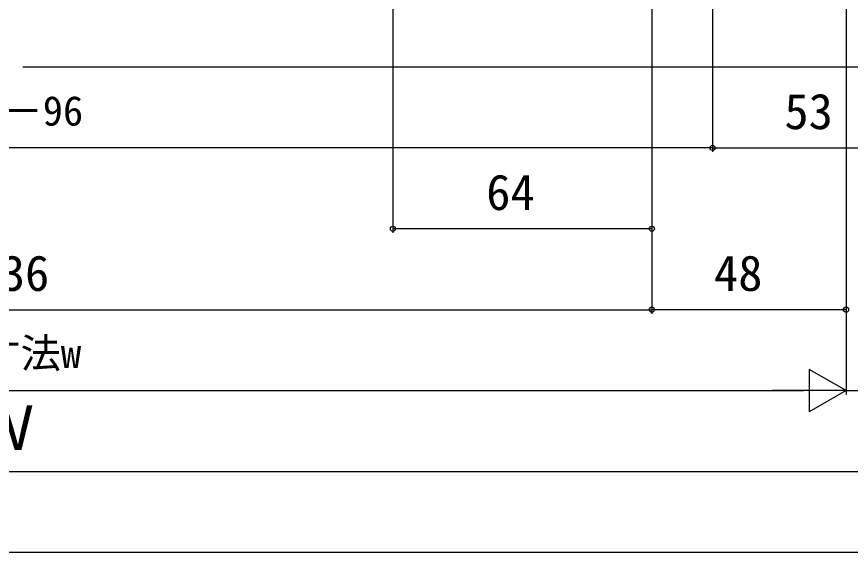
# Model space of a CAD drawing. Units: millimetres, scale not verified. Extents: x -525 to 525, y -783 to 779.
# Drawn here: x -1 to 205.1, y -782.7 to -650.3 of the extents above; entities that cross this region are included whole.
import ezdxf
from ezdxf.enums import TextEntityAlignment as Align

# ---------------------------------------------------------------- set-up
doc = ezdxf.new("R2010")
doc.units = ezdxf.units.MM
doc.header["$LTSCALE"] = 4
for name, color, linetype in [('0-7_YKK_D', 6, 'Continuous'), ('0-8_YKK_ZWAK', 7, 'Continuous'), ('0-9_YSS_K', 3, 'Continuous')]:
    doc.layers.add(name, color=color, linetype=linetype)
doc.styles.add('ＭＳ ゴシック', font='')
doc.styles.get('ＭＳ ゴシック').set_extended_font_data('MS Gothic')

msp = doc.modelspace()

# ---------------------------------------------------------------- linework, layer by layer
at = {"layer": '0-7_YKK_D'}
for p, q in [((92.002, -549.7), (92.002, -703.702)), ((155.999, -564.202), (155.999, -723.702)), ((155.999, -564.202), (155.999, -703.702)), ((155.999, -564.202), (155.999, -723.702)), ((204, -566.165), (204, -743.702)), ((204, -567.165), (204, -743.702)), ((204, -582.702), (204, -723.702)), ((170.999, -589.703), (170.999, -683.702)), ((170.999, -589.703), (170.999, -683.702)), ((170.999, -682.702), (-183.001, -682.702)), ((170.999, -682.702), (223.999, -682.702)), ((155.999, -702.702), (92.002, -702.702)), ((-158.001, -722.702), (155.999, -722.702)), ((204, -722.702), (155.999, -722.702)), ((204, -742.702), (194.907, -737.452)), ((194.907, -737.452), (194.907, -747.952)), ((-195.5, -742.702), (193.5, -742.702)), ((204, -742.702), (185.814, -742.702)), ((204, -742.702), (194.907, -747.952)), ((204, -742.702), (224, -742.702)), ((-215.502, -762.698), (213.498, -762.702))]:
    msp.add_line(p, q, dxfattribs=at)
for centre in [(170.999, -682.702), (170.999, -682.702), (92.002, -702.702), (155.999, -702.702), (155.999, -722.702), (155.999, -722.702), (204, -722.702)]:
    msp.add_circle(centre, 0.637, dxfattribs=at)
at = {"layer": '0-8_YKK_ZWAK'}
msp.add_lwpolyline([(-525, -782.7), (525, -782.7), (525, 747.3)], dxfattribs=at)
at = {"layer": '0-9_YSS_K'}
msp.add_line((224, -662.702), (0.501, -662.702), dxfattribs=at)

# ---------------------------------------------------------------- texts
at = {"layer": '0-7_YKK_D', "style": 'ＭＳ ゴシック'}
for s, height, p in [('網戸出来幅＝W－96', 7.331, (-69.523, -679.395)), ('53', 8.798, (188.772, -680.702)), ('64', 8.798, (115.069, -700.702)), ('W－136', 8.798, (-28.887, -720.702)), ('48', 8.798, (171.375, -720.702)), ('内法基準寸法w', 7.331, (-50.062, -739.338))]:
    msp.add_text(s, height=height, dxfattribs=at).set_placement(p, align=Align.BOTTOM_LEFT)
msp.add_text('Ｗ', height=11, rotation=359.999, dxfattribs=at).set_placement((-11.655, -760.7), align=Align.BOTTOM_LEFT)

doc.saveas('drawing.dxf')
